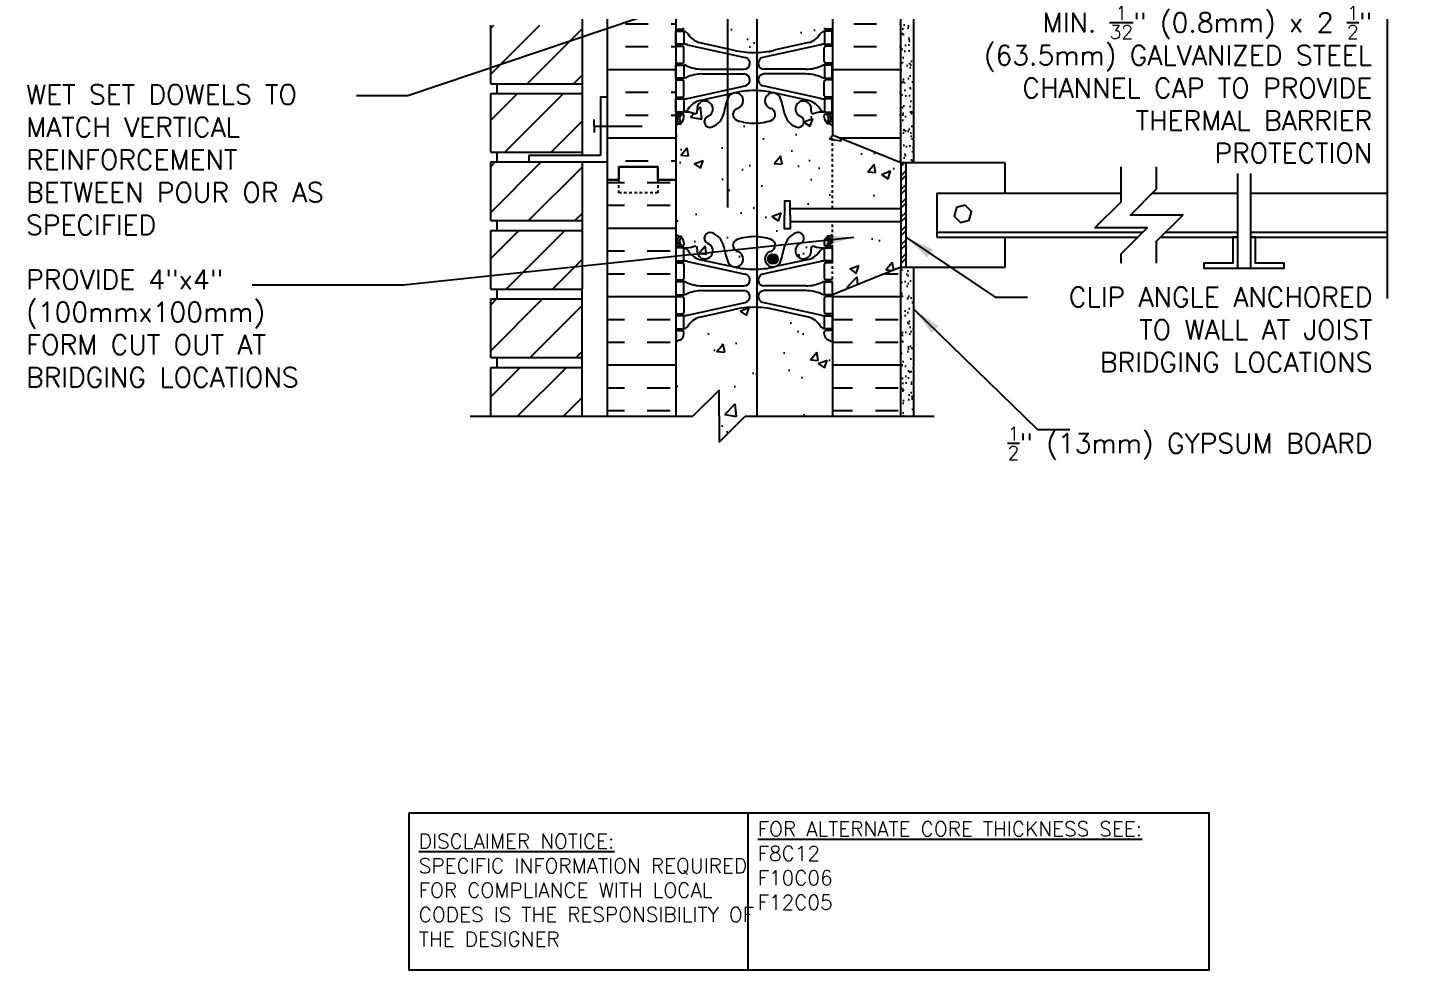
# Model space of a CAD drawing. Header units: inches. Extents: x 246.3 to 299.4, y 200.3 to 277.2.
# Drawn here: x 246.3 to 299.4, y 200.3 to 236.5 of the extents above; entities that cross this region are included whole.
import ezdxf

# ---------------------------------------------------------------- set-up
doc = ezdxf.new("R2010")
doc.units = ezdxf.units.IN
doc.header["$LTSCALE"] = 0.5
doc.header["$MEASUREMENT"] = 0
doc.linetypes.add('DASHED2', pattern=[0.375, 0.25, -0.125])
for name, color, linetype in [('HATCH', 12, 'Continuous'), ('line25', 2, 'Continuous'), ('LINE3', 3, 'Continuous'), ('LINE50', 5, 'Continuous'), ('LINE9', 9, 'Continuous'), ('TEXT', 4, 'Continuous'), ('Web_Edge', 9, 'Continuous')]:
    doc.layers.add(name, color=color, linetype=linetype)
doc.styles.add('DIM', font='romans.shx', dxfattribs={"width": 0.7})
doc.styles.add('ROMANS', font='romans.shx', dxfattribs={"height": 1.125})
doc.styles.get("Standard").update_dxf_attribs({"font": 'romans.shx', "height": 1.125})
doc.dimstyles.new('ext_12', dxfattribs={"dimscale": 12, "dimtxt": 0.09375, "dimasz": 0.09375, "dimexe": 0.09375, "dimexo": 0.0625, "dimgap": 0.0625, "dimtad": 1, "dimdec": 1, "dimzin": 3, "dimdsep": 46, "dimlunit": 4, "dimtxsty": 'DIM', "dimcen": 0.09, "dimdle": 0.09375, "dimclrt": 4, "dimadec": 0, "dimazin": 0, "dimtfac": 1, "dimtdec": 1, "dimtmove": 2, "dimatfit": 3, "dimfxl": 1, "dimfrac": 2, "dimtolj": 1, "dimtzin": 0, "dimarcsym": 0})
pattern_1 = [(50, (161.234, -8.448), (3.5863, -0.31376), [0.375, -4.125]), (355, (161.234, -8.448), (-0.693757, 3.76096), [0.3, -3.3]), (100.4514, (161.5328, -8.474), (2.892547, 3.447198), [0.3187, -3.50571]), (46.1842, (161.234, -7.448), (5.336205, -0.827595), [0.5625, -6.1875]), (96.6356, (161.6786, -7.517), (4.67331, 4.87059), [0.47805, -5.25856]), (351.1842, (161.234, -7.448), (4.67331, 4.87059), [0.45, -4.95]), (21, (161.734, -7.698), (2.984535, -2.013094), [0.375, -4.125]), (326, (161.734, -7.698), (1.216577, 3.62575), [0.3, -3.3]), (71.4514, (161.9827, -7.8657), (4.201113, 1.612652), [0.3187, -3.50571]), (37.5, (161.234, -8.448), (0.060799, 1.664469), [0, -3.26, 0, -3.35, 0, -3.3125]), (7.5, (161.234, -8.448), (1.315348, 1.972059), [0, -1.91, 0, -3.185, 0, -1.2625]), (327.5, (160.119, -8.448), (2.669112, -0.1127744), [0, -1.25, 0, -3.9, 0, -5.175]), (317.5, (159.619, -8.448), (2.91593, 0.500525), [0, -1.625, 0, -2.59, 0, -3.675])]
pattern_2 = [(37.5, (-109.1404, -1.83658), (-0.01574834, 0.48170594), [0, -0.38, 0, -0.425, 0, -0.40625]), (7.5, (-109.1404, -1.8366), (0.4424442, 0.7055365), [0, -0.205, 0, -0.3425, 0, -0.13125]), (327.5, (-109.4479, -1.8366), (0.77853547, 0.00141476), [0, -0.125, 0, -0.45, 0, -0.5875]), (317.5, (-109.4479, -1.8366), (0.75153165, 0.2194189), [0, -0.0625, 0, -0.295, 0, -0.3375])]
pattern_3 = [(310, (161.234, 469.728), (3.5863, 0.31376), [0.375, -4.125]), (5, (161.234, 469.728), (-0.693757, -3.76096), [0.3, -3.3]), (259.5486, (161.5328, 469.7543), (2.892547, -3.447198), [0.3187, -3.50571]), (313.8158, (161.234, 468.728), (5.336205, 0.827595), [0.5625, -6.1875]), (263.3644, (161.6786, 468.797), (4.67331, -4.87059), [0.47805, -5.25856]), (8.8158, (161.234, 468.728), (4.67331, -4.87059), [0.45, -4.95]), (339, (161.734, 468.978), (2.984535, 2.013094), [0.375, -4.125]), (34, (161.734, 468.978), (1.216577, -3.62575), [0.3, -3.3]), (288.5486, (161.9827, 469.146), (4.201113, -1.612652), [0.3187, -3.50571]), (322.5, (161.234, 469.7281), (0.060799, -1.664469), [0, -3.26, 0, -3.35, 0, -3.3125]), (352.5, (161.234, 469.7281), (1.315348, -1.972059), [0, -1.91, 0, -3.185, 0, -1.2625]), (32.5, (160.119, 469.7281), (2.669112, 0.1127744), [0, -1.25, 0, -3.9, 0, -5.175]), (42.5, (159.619, 469.7281), (2.91593, -0.500525), [0, -1.625, 0, -2.59, 0, -3.675])]
pattern_4 = [(50, (0, 0), (3.5863, -0.31376), [0.375, -4.125]), (355, (0, 0), (-0.693757, 3.76096), [0.3, -3.3]), (100.4514, (0.299, -0.026), (2.892544, 3.4472), [0.3187, -3.50571]), (46.1842, (0, 1), (5.336207, -0.827596), [0.5625, -6.1875]), (96.6356, (0.4447, 0.931), (4.67331, 4.87059), [0.47805, -5.25857]), (351.1842, (0, 1), (4.67331, 4.87059), [0.45, -4.95]), (21, (0.5, 0.75), (2.984535, -2.013094), [0.375, -4.125]), (326, (0.5, 0.75), (1.216577, 3.62575), [0.3, -3.3]), (71.4514, (0.7487, 0.5822), (4.201112, 1.612656), [0.3187, -3.50571]), (37.5, (0, 0), (0.0607993, 1.6644693), [0, -3.26, 0, -3.35, 0, -3.3125]), (7.5, (0, 0), (1.315348, 1.9720586), [0, -1.91, 0, -3.185, 0, -1.2625]), (327.5, (-1.115, 0), (2.669112, -0.1127744), [0, -1.25, 0, -3.9, 0, -5.175]), (317.5, (-1.615, 0), (2.915931, 0.500525), [0, -1.625, 0, -2.59, 0, -3.675])]

msp = doc.modelspace()

# ---------------------------------------------------------------- hatches: boundary and pattern name
at = {"layer": 'HATCH'}
h = msp.add_hatch(dxfattribs=at)
h.set_pattern_fill('ANSI31', color=256, scale=10, style=0)
h.set_pattern_definition([(45, (266.4654, 272.4854), (-0.883883, 0.883883), [])])
h.paths.add_polyline_path([(267.53, 273.833), (264.03, 273.833), (264.03, 271.583), (267.53, 271.583)])
h.paths.add_polyline_path([(267.53, 271.208), (264.03, 271.208), (264.03, 268.958), (267.53, 268.958)])
h.paths.add_polyline_path([(267.53, 268.583), (264.03, 268.583), (264.03, 266.333), (267.53, 266.333)])
h.paths.add_polyline_path([(267.53, 265.958), (264.03, 265.958), (264.03, 263.708), (267.53, 263.708)])
h.paths.add_polyline_path([(267.53, 263.333), (264.03, 263.333), (264.03, 262.638), (267.53, 262.638)])
h.paths.add_polyline_path([(267.535, 260.138), (264.03, 260.138), (264.03, 257.954), (267.535, 257.954)])
h.paths.add_polyline_path([(267.531, 257.579), (264.03, 257.579), (264.03, 255.329), (267.532, 255.329)])
h.paths.add_polyline_path([(267.532, 254.954), (264.03, 254.954), (264.03, 252.704), (267.533, 252.704)])
h.paths.add_polyline_path([(267.534, 241.829), (264.03, 241.829), (264.03, 239.579), (267.533, 239.579)])
h.paths.add_polyline_path([(267.534, 244.454), (264.03, 244.454), (264.03, 242.204), (267.534, 242.204)])
h.paths.add_polyline_path([(267.535, 247.079), (264.03, 247.079), (264.03, 244.829), (267.534, 244.829)])
h.paths.add_polyline_path([(267.534, 249.704), (264.03, 249.704), (264.03, 247.454), (267.534, 247.454)])
h.paths.add_polyline_path([(267.533, 252.329), (264.03, 252.329), (264.03, 250.079), (267.534, 250.079)])
h.paths.add_polyline_path([(267.53, 223.454), (264.03, 223.454), (264.03, 221.581), (267.53, 221.581)])
h.paths.add_polyline_path([(267.531, 226.079), (264.03, 226.079), (264.03, 223.829), (267.53, 223.829)])
h.paths.add_polyline_path([(267.531, 228.704), (264.03, 228.704), (264.03, 226.454), (267.531, 226.454)])
h.paths.add_polyline_path([(267.532, 231.329), (265.492, 231.329), (264.03, 231.329), (264.03, 229.079), (267.531, 229.079)])
h.paths.add_polyline_path([(267.532, 233.954), (264.03, 233.954), (264.03, 231.704), (267.532, 231.704)])
h.paths.add_polyline_path([(267.533, 236.579), (264.03, 236.579), (264.03, 234.329), (267.532, 234.329)])
h.paths.add_polyline_path([(267.533, 239.204), (264.03, 239.204), (264.03, 236.954), (267.533, 236.954)])
h = msp.add_hatch(dxfattribs=at)
h.set_pattern_fill('AR-CONC', color=256, scale=0.5)
h.set_pattern_definition(pattern_4)
h.paths.add_polyline_path([(277.128, 260.138), (273.391, 260.138), (272.391, 261.138), (272.391, 259.138), (271.391, 260.138), (271.128, 260.138), (271.128, 254.859, 0.082415), (271.271, 254.78, -0.317837), (271.438, 254.544), (271.438, 254.476, -0.414214), (271.375, 254.414), (271.328, 254.414), (271.328, 254.344), (271.433, 254.344, -0.188973), (271.588, 254.249, 0.196323), (272.038, 253.903), (273.359, 253.612, 0.057795), (274.128, 253.523, 0.057795), (274.896, 253.612), (276.218, 253.903, 0.196323), (276.667, 254.249, -0.188973), (276.823, 254.344), (276.928, 254.344), (276.928, 254.414), (276.88, 254.414, -0.414214), (276.818, 254.476), (276.818, 254.544, -0.317837), (276.984, 254.78, 0.082415), (277.128, 254.859)])
h.paths.add_polyline_path([(277.128, 265.787, 0.082415), (276.984, 265.866, -0.317837), (276.818, 266.102), (276.818, 266.169, -0.414214), (276.88, 266.232), (276.928, 266.232), (276.928, 266.302), (276.823, 266.302, -0.188973), (276.667, 266.397, 0.196323), (276.218, 266.743), (274.896, 267.033, 0.057795), (274.128, 267.122, 0.057795), (273.359, 267.033), (272.038, 266.743, 0.196323), (271.588, 266.397, -0.188973), (271.433, 266.302), (271.328, 266.302), (271.328, 266.232), (271.375, 266.232, -0.414214), (271.438, 266.169), (271.438, 266.102, -0.317837), (271.271, 265.866, 0.082415), (271.128, 265.787), (271.128, 262.638), (271.391, 262.638), (272.391, 261.638), (272.391, 263.638), (273.391, 262.638), (277.128, 262.638)])
h.paths.add_polyline_path([(277.128, 270.621, 0.336749), (276.466, 270.515, 0.520567), (276.079, 270.515, 0.520567), (275.579, 270.515, 0.520567), (274.732, 270.515, 0.520567), (274.45, 270.515, 0.520567), (273.556, 270.515, 0.520567), (272.816, 270.515, 0.520567), (272.123, 270.515, 0.520567), (271.903, 270.515, 0.321585), (271.128, 270.541), (271.128, 269.917, 0.064398), (271.238, 269.851), (271.328, 269.851), (271.328, 269.809, -0.249069), (271.438, 269.602), (271.438, 269.534, -0.414214), (271.375, 269.472), (271.328, 269.472), (271.328, 269.402), (271.433, 269.402, 0.10046), (271.826, 269.459, -0.601435), (271.946, 269.354, 2.182095), (272.356, 269.567, -1), (272.519, 269.975, -0.24438), (272.968, 269.455, 0.053157), (273.134, 268.841, 1.553132), (273.492, 269.265, -0.735593), (273.479, 269.723, -0.082755), (274.128, 269.831, -0.082755), (274.776, 269.723, -0.735593), (274.763, 269.265, 1.553132), (275.122, 268.841, 0.053157), (275.287, 269.455, -0.24438), (275.736, 269.975, -1), (275.899, 269.567, 2.182095), (276.309, 269.354, -0.601435), (276.429, 269.459, 0.10046), (276.823, 269.402), (276.928, 269.402), (276.928, 269.472), (276.88, 269.472, -0.414214), (276.818, 269.534), (276.818, 269.602, -0.249069), (276.928, 269.809), (276.928, 269.851), (277.018, 269.851, 0.064398), (277.128, 269.917)])
h.paths.add_polyline_path([(274.332, 250.638), (274.582, 250.638, -0.414214), (274.832, 250.388), (274.832, 249.388, 0.414214), (275.082, 249.138), (275.147, 249.138), (275.147, 250.638), (275.818, 250.654, -0.095423), (275.736, 250.67, -0.24438), (275.287, 251.191, 0.053157), (275.122, 251.805, 1.553132), (274.763, 251.381, -0.735593), (274.776, 250.923, -0.082755), (274.128, 250.815, -0.082755), (273.479, 250.923, -0.735593), (273.492, 251.381, 1.553132), (273.134, 251.805, 0.053157), (272.968, 251.191, -0.24438), (272.519, 250.67, -1), (272.356, 251.079, 2.182095), (271.946, 251.292, -0.601435), (271.826, 251.187, 0.10046), (271.433, 251.244), (271.328, 251.244), (271.328, 251.174), (271.375, 251.174, -0.414214), (271.438, 251.111), (271.438, 251.044, -0.249069), (271.328, 250.837), (271.328, 250.795), (271.238, 250.795, 0.064398), (271.128, 250.729), (271.128, 248.64, -0.459287), (271.327, 248.62, -0.520567), (271.781, 248.62, -0.520567), (271.941, 248.62, -0.520567), (272.177, 248.62, -0.520567), (272.642, 248.62, -0.520567), (272.933, 248.62, -0.520567), (273.165, 248.62, -0.520567), (273.483, 248.62, -0.520567), (273.767, 248.62, -0.520567), (274.081, 248.62, -0.477564), (274.332, 248.638)])
h.paths.add_polyline_path([(275.899, 251.079, -2.182095), (276.309, 251.292, 0.590137), (276.426, 251.186, -0.101219), (276.823, 251.244), (276.823, 251.744), (277.128, 251.744), (277.128, 250.638), (275.147, 250.638), (275.829, 250.655, 0.804846)])
h.paths.add_polyline_path([(276.963, 250.818, -0.498303), (276.948, 250.888, 0.373015), (276.942, 251.097, -1), (277.008, 251.158, -0.373584), (277.017, 250.83, -0.348752), (276.962, 250.817, 0.023531), (276.984, 250.808, -0.017922), (277.018, 250.795), (276.928, 250.795), (276.928, 250.837, 0.040089)], flags=16)
h.paths.add_polyline_path([(275.096, 248.638), (274.332, 248.638, 0.477564), (274.081, 248.62, 0.520567), (273.767, 248.62, 0.520567), (273.483, 248.62, 0.520567), (273.165, 248.62, 0.520567), (272.933, 248.62, 0.520567), (272.642, 248.62, 0.520567), (272.177, 248.62, 0.520567), (271.941, 248.62, 0.520567), (271.781, 248.62, 0.520567), (271.327, 248.62, 0.459287), (271.128, 248.64), (271.128, 246.551, 0.064398), (271.238, 246.485), (271.328, 246.485), (271.328, 246.443, -0.249069), (271.438, 246.236), (271.438, 246.169, -0.414214), (271.375, 246.106), (271.328, 246.106), (271.328, 246.036), (271.433, 246.036, 0.10046), (271.826, 246.093, -0.601435), (271.946, 245.989, 2.182095), (272.356, 246.201, -1), (272.519, 246.61, -0.24438), (272.968, 246.089, 0.053157), (273.134, 245.475, 1.553132), (273.492, 245.899, -0.735593), (273.479, 246.357, -0.082755), (274.128, 246.466, -0.082755), (274.776, 246.357, -0.735593), (274.763, 245.899, 1.420459), (275.096, 245.432)])
h.paths.add_polyline_path([(277.128, 247.138), (277.096, 247.138), (277.096, 248.638), (275.596, 248.638), (275.596, 246.536, -0.053125), (275.736, 246.61, -1), (275.899, 246.201, 2.182095), (276.309, 245.989, -0.601435), (276.429, 246.093, 0.10046), (276.823, 246.036), (276.928, 246.036), (276.928, 246.106), (276.88, 246.106, -0.414214), (276.818, 246.169), (276.818, 246.236, -0.249069), (276.928, 246.443), (276.928, 246.485), (277.018, 246.485, 0.064398), (277.128, 246.551)])
h.paths.add_polyline_path([(277.128, 242.421, 0.082415), (276.984, 242.501, -0.317837), (276.818, 242.736), (276.818, 242.804, -0.414214), (276.88, 242.866), (276.928, 242.866), (276.928, 242.936), (276.823, 242.936, -0.188973), (276.667, 243.031, 0.196323), (276.218, 243.377), (274.896, 243.668, 0.057795), (274.128, 243.757, 0.057795), (273.359, 243.668), (272.038, 243.377, 0.196323), (271.588, 243.031, -0.188973), (271.433, 242.936), (271.328, 242.936), (271.328, 242.866), (271.375, 242.866, -0.414214), (271.438, 242.804), (271.438, 242.736, -0.317837), (271.271, 242.501, 0.082415), (271.128, 242.421), (271.128, 236.859, 0.082415), (271.271, 236.78, -0.317837), (271.438, 236.544), (271.438, 236.476, -0.414214), (271.375, 236.414), (271.328, 236.414), (271.328, 236.344), (271.433, 236.344, -0.188973), (271.588, 236.249, 0.196323), (272.038, 235.903), (273.359, 235.612, 0.057795), (274.128, 235.523, 0.057795), (274.896, 235.612), (276.218, 235.903, 0.196323), (276.667, 236.249, -0.188973), (276.823, 236.344), (276.928, 236.344), (276.928, 236.414), (276.88, 236.414, -0.414214), (276.818, 236.476), (276.818, 236.544, -0.317837), (276.984, 236.78, 0.082415), (277.128, 236.859)])
h.paths.add_polyline_path([(277.128, 232.352), (277.128, 232.729, 0.064398), (277.018, 232.795), (276.928, 232.795), (276.928, 232.837, -0.249069), (276.818, 233.044), (276.818, 233.111, -0.414214), (276.88, 233.174), (276.928, 233.174), (276.928, 233.244), (276.823, 233.244, 0.10046), (276.429, 233.187, -0.601435), (276.309, 233.292, 2.182095), (275.899, 233.079, -1), (275.736, 232.67, -0.24438), (275.287, 233.191, 0.053157), (275.122, 233.805, 1.553132), (274.763, 233.381, -0.735593), (274.776, 232.923, -0.082755), (274.128, 232.815, -0.082755), (273.479, 232.923, -0.735593), (273.492, 233.381, 1.553132), (273.134, 233.805, 0.053157), (272.968, 233.191, -0.24438), (272.519, 232.67, -1), (272.356, 233.079, 2.182095), (271.946, 233.292, -0.601435), (271.826, 233.187, 0.10046), (271.433, 233.244), (271.328, 233.244), (271.328, 233.174), (271.375, 233.174, -0.414214), (271.438, 233.111), (271.438, 233.044, -0.249069), (271.328, 232.837), (271.328, 232.795), (271.238, 232.795, 0.064398), (271.128, 232.729), (271.128, 230.64), (271.128, 228.551, 0.064398), (271.238, 228.485), (271.328, 228.485), (271.328, 228.443, -0.249069), (271.438, 228.236), (271.438, 228.169, -0.414214), (271.375, 228.106), (271.328, 228.106), (271.328, 228.036), (271.433, 228.036, 0.10046), (271.826, 228.093, -0.601435), (271.946, 227.989, 2.182095), (272.356, 228.201, -1), (272.519, 228.61, -0.24438), (272.968, 228.089, 0.053157), (273.134, 227.475, 1.553132), (273.492, 227.899, -0.735593), (273.479, 228.357, -0.082755), (274.128, 228.466, -0.082755), (274.776, 228.357, -0.735593), (274.763, 227.899, 1.553132), (275.122, 227.475, 0.053157), (275.287, 228.089, -0.24438), (275.736, 228.61, -1), (275.899, 228.201, 2.182095), (276.309, 227.989, -0.601435), (276.429, 228.093, 0.10046), (276.823, 228.036), (276.928, 228.036), (276.928, 228.106), (276.88, 228.106, -0.414214), (276.818, 228.169), (276.818, 228.236, -0.249069), (276.928, 228.443), (276.928, 228.485), (277.018, 228.485, 0.064398), (277.128, 228.551), (277.128, 229.044), (275.513, 229.044), (275.513, 228.765), (275.286, 228.765), (275.286, 229.294), (275.286, 229.822), (275.513, 229.822), (275.513, 229.544), (277.128, 229.544)])
h.paths.add_polyline_path([(277.128, 224.421, 0.082415), (276.984, 224.501, -0.317837), (276.818, 224.736), (276.818, 224.804, -0.414214), (276.88, 224.866), (276.928, 224.866), (276.928, 224.936), (276.823, 224.936, -0.188973), (276.667, 225.031, 0.196323), (276.218, 225.377), (274.896, 225.668, 0.057795), (274.128, 225.757, 0.057795), (273.359, 225.668), (272.038, 225.377, 0.196323), (271.588, 225.031, -0.188973), (271.433, 224.936), (271.328, 224.936), (271.328, 224.866), (271.375, 224.866, -0.414214), (271.438, 224.804), (271.438, 224.736, -0.317837), (271.271, 224.501, 0.082415), (271.128, 224.421), (271.128, 221.581), (271.784, 221.581), (272.784, 222.581), (272.784, 221.581), (272.784, 220.581), (273.784, 221.581), (277.128, 221.581)])
h = msp.add_hatch(dxfattribs=at)
h.set_pattern_fill('AR-SAND', color=256, scale=0.25, style=0)
h.set_pattern_definition(pattern_2)
h.paths.add_polyline_path([(279.753, 249.138), (279.784, 244.64), (279.753, 244.64), (279.753, 231.294), (280.253, 231.294), (280.253, 249.138)])
h = msp.add_hatch(dxfattribs=at)
h.set_pattern_fill('INSUL', color=256, scale=7, style=0)
h.set_pattern_definition([(0, (277.943, 240.1237), (0, 2.625), []), (0, (277.943, 240.9987), (0, 2.625), [0.875, -0.875]), (0, (277.943, 241.8737), (0, 2.625), [0.875, -0.875])])
h.paths.add_polyline_path([(279.753, 248.64), (277.128, 248.64), (277.128, 247.138), (277.128, 232.352), (279.753, 231.294)])
h.paths.add_polyline_path([(268.503, 230.64), (268.94, 230.64), (268.94, 231.14), (270.44, 231.14), (270.44, 230.64), (271.128, 230.64), (271.128, 248.64), (270.44, 248.64), (270.44, 248.89), (269.69, 248.585), (268.94, 248.89), (268.94, 248.64), (268.503, 248.64)])
h = msp.add_hatch(dxfattribs=at)
h.set_pattern_fill('AR-CONC', color=256, scale=0.5, style=0)
h.set_pattern_definition(pattern_1)
h.paths.add_polyline_path([(275.12, 235.758), (275.081, 235.74, -0.051645), (274.643, 235.588, -0.001445), (274.631, 235.585, 0.350119), (274.243, 235.096, 0.413582), (274.618, 234.722), (275.12, 234.722)])
h = msp.add_hatch(dxfattribs=at)
h.set_pattern_fill('AR-CONC', color=256, scale=0.5, style=0)
h.set_pattern_definition(pattern_1)
h.paths.add_polyline_path([(274.243, 234.168, 0.350119), (274.631, 233.68, -0.053094), (275.081, 233.525), (275.12, 233.506), (275.12, 234.542), (274.618, 234.542, 0.413582)])
h = msp.add_hatch(dxfattribs=at)
h.set_pattern_fill('AR-CONC', color=256, scale=0.5)
h.set_pattern_definition(pattern_4)
h.paths.add_polyline_path([(279.753, 229.044), (277.128, 229.044), (277.128, 226.235), (279.753, 227.294)])
h.paths.add_polyline_path([(279.753, 231.294), (277.128, 232.352), (277.128, 229.544), (279.753, 229.544)])
h = msp.add_hatch(dxfattribs=at)
h.set_pattern_fill('ANSI32', color=256, style=0)
h.set_pattern_definition([(45, (-108.9529, 0.66092), (-0.26516504, 0.26516504), []), (45, (-108.77613, 0.66092), (-0.26516504, 0.26516504), [])])
h.paths.add_polyline_path([(279.94, 231.294), (279.753, 231.294), (279.753, 227.294), (279.94, 227.294)])
h = msp.add_hatch(dxfattribs=at)
h.set_pattern_fill('INSUL', color=256, scale=7, style=0)
h.set_pattern_definition([(0, (278.7775, 223.5435), (0, 2.625), []), (0, (278.7775, 224.4185), (0, 2.625), [0.875, -0.875]), (0, (278.7775, 225.2935), (0, 2.625), [0.875, -0.875])])
h.paths.add_polyline_path([(279.753, 227.294), (277.128, 226.235), (277.128, 221.581), (279.753, 221.581)])
h.paths.add_polyline_path([(268.503, 221.581), (271.128, 221.581), (271.128, 230.64), (270.44, 230.64), (270.44, 230.89), (269.69, 230.582), (268.94, 230.89), (268.94, 230.64), (268.503, 230.64)])
h = msp.add_hatch(dxfattribs=at)
h.set_pattern_fill('AR-CONC', color=256, scale=0.5, style=0)
h.set_pattern_definition(pattern_3)
h.paths.add_polyline_path([(274.243, 227.112, -0.350119), (274.631, 227.6, 0.053094), (275.081, 227.756), (275.12, 227.774), (275.12, 226.738), (274.618, 226.738, -0.413582)])
h = msp.add_hatch(dxfattribs=at)
h.set_pattern_fill('AR-SAND', color=256, scale=0.25, style=0)
h.set_pattern_definition(pattern_2)
h.paths.add_polyline_path([(280.253, 227.294), (279.753, 227.294), (279.753, 221.581), (280.253, 221.581)])
h = msp.add_hatch(dxfattribs=at)
h.set_pattern_fill('AR-CONC', color=256, scale=0.5, style=0)
h.set_pattern_definition(pattern_3)
h.paths.add_polyline_path([(275.12, 225.522), (275.081, 225.54, 0.051645), (274.643, 225.693, 0.001445), (274.631, 225.695, -0.350119), (274.243, 226.184, -0.413582), (274.618, 226.558), (275.12, 226.558)])
at = {"layer": 'LINE3'}
h = msp.add_hatch(color=256, dxfattribs=at)
h.paths.add_polyline_path([(275.03, 227.64, 0.831395), (274.662, 227.64)])
h.paths.add_polyline_path([(275.034, 227.606, 0.045935), (275.03, 227.64), (274.662, 227.64, 0.045935), (274.659, 227.606, 1)])

# ---------------------------------------------------------------- linework, layer by layer
at = {"layer": 'line25'}
for p, q in [((277.128, 249.138), (277.128, 232.352)), ((271.128, 248.64), (271.128, 230.64)), ((267.535, 247.084), (267.532, 231.579)), ((264.03, 234.329), (264.03, 236.579)), ((264.03, 234.329), (267.532, 234.329)), ((264.28, 233.954), (264.28, 234.329)), ((264.28, 233.954), (264.28, 234.329)), ((264.03, 231.704), (264.03, 233.954)), ((264.03, 233.954), (267.532, 233.954)), ((279.753, 231.294), (277.128, 232.352)), ((264.03, 231.704), (267.532, 231.704)), ((264.28, 231.329), (264.28, 231.704)), ((264.28, 231.329), (264.28, 231.704)), ((264.03, 229.079), (264.03, 231.329)), ((264.03, 231.329), (267.53, 231.329)), ((267.532, 231.329), (267.53, 221.581)), ((279.94, 231.294), (279.94, 227.294)), ((271.128, 230.64), (271.128, 221.581)), ((281.128, 230.138), (288.19, 230.138)), ((281.128, 230.138), (281.128, 228.45)), ((289.399, 230.138), (292.659, 230.138)), ((293.159, 230.138), (298.393, 230.138)), ((275.513, 229.544), (279.753, 229.544)), ((264.03, 229.079), (267.531, 229.079)), ((264.28, 228.704), (264.28, 229.079)), ((264.28, 228.704), (264.28, 229.079)), ((275.513, 229.044), (279.753, 229.044)), ((264.03, 226.454), (264.03, 228.704)), ((264.03, 228.704), (267.531, 228.704)), ((281.128, 228.638), (289.025, 228.638)), ((281.128, 228.45), (288.837, 228.45)), ((289.712, 228.45), (292.659, 228.45)), ((289.899, 228.638), (292.659, 228.638)), ((293.159, 228.638), (298.393, 228.638)), ((293.159, 228.45), (298.393, 228.45)), ((279.753, 227.294), (277.128, 226.235)), ((264.03, 226.454), (267.531, 226.454)), ((264.28, 226.079), (264.28, 226.454)), ((264.28, 226.079), (264.28, 226.454)), ((264.03, 223.829), (264.03, 226.079)), ((264.03, 226.079), (267.531, 226.079)), ((277.128, 226.235), (277.128, 221.581)), ((264.03, 223.829), (267.53, 223.829)), ((264.28, 223.454), (264.28, 223.829)), ((264.28, 223.454), (264.28, 223.829)), ((264.03, 221.581), (264.03, 223.454)), ((264.03, 223.454), (267.53, 223.454))]:
    msp.add_line(p, q, dxfattribs=at)
at = {"layer": 'line25', "color": 12}
for p, q in [((283.753, 231.294), (279.753, 231.294)), ((283.753, 230.138), (283.753, 231.294)), ((283.753, 227.294), (283.753, 228.45)), ((279.753, 227.294), (283.753, 227.294))]:
    msp.add_line(p, q, dxfattribs=at)
at = {"layer": 'line25'}
for points in [[(279.94, 231.294), (279.753, 231.294), (279.753, 227.294), (279.94, 227.294)], [(275.513, 229.294), (275.513, 229.822), (275.286, 229.822), (275.286, 229.294)], [(275.513, 229.294), (275.513, 228.765), (275.286, 228.765), (275.286, 229.294)]]:
    msp.add_lwpolyline(points, dxfattribs=at)
at = {"layer": 'line25', "color": 12}
msp.add_lwpolyline([(282.216, 229.67), (281.884, 229.581), (281.795, 229.249), (282.038, 229.006), (282.37, 229.095), (282.459, 229.427)], close=True, dxfattribs=at)
at = {"layer": 'LINE3'}
for p, q in [((273.104, 260.424), (273.104, 229.585)), ((274.227, 247.189), (274.227, 221.581))]:
    msp.add_line(p, q, dxfattribs=at)
msp.add_circle((274.846, 227.606), 0.188, dxfattribs=at)
at = {"layer": 'LINE50'}
for p, q in [((279.753, 231.294), (279.753, 249.138)), ((268.503, 230.64), (268.503, 248.64)), ((268.503, 221.581), (268.503, 230.64)), ((279.753, 221.581), (279.753, 227.294))]:
    msp.add_line(p, q, dxfattribs=at)
at = {"layer": 'LINE50', "color": 9}
for p, q in [((280.253, 231.294), (280.253, 249.138)), ((280.253, 221.581), (280.253, 227.294))]:
    msp.add_line(p, q, dxfattribs=at)
at = {"layer": 'LINE50'}
for points in [[(271.128, 230.64), (270.44, 230.64), (270.44, 231.14), (268.94, 231.14), (268.94, 230.64), (268.503, 230.64)], [(268.503, 230.64), (268.94, 230.64), (268.94, 231.14), (270.44, 231.14), (270.44, 230.64), (271.128, 230.64)]]:
    msp.add_lwpolyline(points, dxfattribs=at)
at = {"layer": 'LINE9'}
for p, q in [((268.242, 233.829), (268.242, 231.579)), ((268.242, 233.829), (268.492, 233.829)), ((267.992, 232.704), (267.992, 232.954)), ((267.992, 232.704), (269.838, 232.704)), ((267.992, 232.704), (267.992, 232.454)), ((268.242, 231.579), (265.492, 231.579)), ((265.492, 231.579), (265.492, 231.329)), ((265.492, 231.329), (268.492, 231.329)), ((292.659, 230.887), (292.659, 227.263)), ((293.159, 230.887), (293.159, 227.263)), ((272.784, 222.581), (271.784, 221.581)), ((272.784, 221.581), (272.784, 222.581)), ((263.245, 221.581), (271.784, 221.581)), ((272.784, 221.581), (272.784, 220.581)), ((272.784, 220.581), (273.784, 221.581)), ((273.784, 221.581), (281.03, 221.581))]:
    msp.add_line(p, q, dxfattribs=at)
at = {"layer": 'LINE9', "linetype": 'DASHED2', "ltscale": 0.5}
for p, q in [((277.128, 229.544), (277.128, 232.352)), ((277.128, 226.235), (277.128, 229.044))]:
    msp.add_line(p, q, dxfattribs=at)
at = {"layer": 'LINE9'}
for points in [[(298.393, 256.432), (298.393, 241.542), (297.393, 240.542), (298.393, 240.542), (299.393, 240.542), (298.393, 239.542), (298.393, 226.097)], [(288.19, 227.45), (288.19, 227.803), (289.19, 228.803), (287.19, 228.803), (288.19, 229.803), (288.19, 231.138)], [(289.555, 227.45), (289.555, 228.294), (290.555, 229.294), (288.555, 229.294), (289.555, 230.294), (289.555, 231.138)], [(292.659, 228.45), (292.472, 228.45), (292.472, 227.45), (291.37, 227.45), (291.37, 227.263), (294.449, 227.263), (294.449, 227.45), (293.347, 227.45), (293.347, 228.45), (293.159, 228.45)]]:
    msp.add_lwpolyline(points, dxfattribs=at)
at = {"layer": 'LINE9', "linetype": 'DASHED2', "ltscale": 0.15}
msp.add_lwpolyline([(270.44, 230.64), (270.44, 230.64), (270.44, 230.14), (268.94, 230.14), (268.94, 230.64), (268.94, 230.64)], dxfattribs=at)
msp.add_lwpolyline([(270.44, 230.64), (270.44, 230.64), (270.44, 230.14), (268.94, 230.14), (268.94, 230.64), (268.94, 230.64)], dxfattribs=at)
at = {"layer": 'TEXT'}
msp.add_lwpolyline([(260.907, 206.377), (273.89, 206.377), (273.89, 200.339), (260.907, 200.339)], close=True, dxfattribs=at)
msp.add_lwpolyline([(273.89, 206.377), (291.551, 206.377), (291.551, 200.339), (273.89, 200.339)], dxfattribs=at)
at = {"layer": 'Web_Edge'}
for p, q in [((271.128, 236.414), (271.375, 236.414)), ((271.238, 236.344), (271.238, 236.414)), ((271.328, 236.344), (271.328, 236.414)), ((277.128, 236.414), (276.88, 236.414)), ((276.928, 236.344), (276.928, 236.414)), ((277.018, 236.344), (277.018, 236.414)), ((271.238, 235.774), (271.238, 235.844)), ((271.328, 235.774), (271.328, 235.844)), ((271.577, 235.82), (273.788, 235.339)), ((272.038, 235.903), (273.359, 235.612)), ((276.679, 235.82), (274.467, 235.339)), ((276.218, 235.903), (274.896, 235.612)), ((276.928, 235.774), (276.928, 235.844)), ((277.018, 235.774), (277.018, 235.844)), ((271.128, 235.774), (271.375, 235.774)), ((271.438, 235.176), (271.438, 235.711)), ((276.818, 235.176), (276.818, 235.711)), ((277.128, 235.774), (276.88, 235.774)), ((271.128, 235.114), (271.375, 235.114)), ((271.238, 235.044), (271.238, 235.114)), ((271.328, 235.044), (271.328, 235.114)), ((272.142, 234.884), (273.738, 234.884)), ((276.113, 234.884), (274.517, 234.884)), ((277.128, 235.114), (276.88, 235.114)), ((276.928, 235.044), (276.928, 235.114)), ((277.018, 235.044), (277.018, 235.114)), ((271.128, 234.474), (271.375, 234.474)), ((271.238, 234.474), (271.238, 234.544)), ((271.328, 234.474), (271.328, 234.544)), ((271.438, 233.876), (271.438, 234.411)), ((271.577, 233.768), (273.788, 234.249)), ((272.142, 234.704), (273.738, 234.704)), ((276.679, 233.768), (274.467, 234.249)), ((276.113, 234.704), (274.517, 234.704)), ((276.818, 233.876), (276.818, 234.411)), ((277.128, 234.474), (276.88, 234.474)), ((276.928, 234.474), (276.928, 234.544)), ((277.018, 234.474), (277.018, 234.544)), ((271.128, 233.814), (271.375, 233.814)), ((271.238, 233.744), (271.238, 233.814)), ((271.328, 233.744), (271.328, 233.814)), ((272.038, 233.685), (273.359, 233.976)), ((276.218, 233.685), (274.896, 233.976)), ((277.128, 233.814), (276.88, 233.814)), ((276.928, 233.744), (276.928, 233.814)), ((277.018, 233.744), (277.018, 233.814)), ((271.128, 233.174), (271.375, 233.174)), ((271.238, 233.174), (271.238, 233.244)), ((271.328, 233.174), (271.328, 233.244)), ((277.128, 233.174), (276.88, 233.174)), ((276.928, 233.174), (276.928, 233.244)), ((277.018, 233.174), (277.018, 233.244)), ((271.128, 233.074), (271.169, 233.074)), ((271.238, 232.795), (271.328, 232.795)), ((271.328, 232.795), (271.328, 232.837)), ((271.438, 233.044), (271.438, 233.111)), ((276.818, 233.044), (276.818, 233.111)), ((276.928, 232.795), (276.928, 232.837)), ((277.018, 232.795), (276.928, 232.795)), ((277.128, 233.074), (277.086, 233.074)), ((271.238, 228.485), (271.328, 228.485)), ((271.328, 228.485), (271.328, 228.443)), ((277.018, 228.485), (276.928, 228.485)), ((276.928, 228.485), (276.928, 228.443)), ((271.128, 228.206), (271.169, 228.206)), ((271.128, 228.106), (271.375, 228.106)), ((271.238, 228.106), (271.238, 228.036)), ((271.328, 228.106), (271.328, 228.036)), ((271.438, 228.236), (271.438, 228.169)), ((276.818, 228.236), (276.818, 228.169)), ((277.128, 228.106), (276.88, 228.106)), ((276.928, 228.106), (276.928, 228.036)), ((277.018, 228.106), (277.018, 228.036)), ((277.128, 228.206), (277.086, 228.206)), ((271.128, 227.466), (271.375, 227.466)), ((271.238, 227.536), (271.238, 227.466)), ((271.328, 227.536), (271.328, 227.466)), ((271.438, 227.404), (271.438, 226.869)), ((271.577, 227.512), (273.788, 227.031)), ((272.038, 227.595), (273.359, 227.305)), ((276.679, 227.512), (274.467, 227.031)), ((276.218, 227.595), (274.896, 227.305)), ((276.818, 227.404), (276.818, 226.869)), ((277.128, 227.466), (276.88, 227.466)), ((276.928, 227.536), (276.928, 227.466)), ((277.018, 227.536), (277.018, 227.466)), ((271.128, 226.806), (271.375, 226.806)), ((271.238, 226.806), (271.238, 226.736)), ((271.328, 226.806), (271.328, 226.736)), ((277.128, 226.806), (276.88, 226.806)), ((276.928, 226.806), (276.928, 226.736)), ((277.018, 226.806), (277.018, 226.736)), ((272.142, 226.576), (273.738, 226.576)), ((272.142, 226.396), (273.738, 226.396)), ((276.113, 226.576), (274.517, 226.576)), ((276.113, 226.396), (274.517, 226.396)), ((271.128, 226.166), (271.375, 226.166)), ((271.238, 226.236), (271.238, 226.166)), ((271.328, 226.236), (271.328, 226.166)), ((271.438, 226.104), (271.438, 225.569)), ((271.577, 225.46), (273.788, 225.942)), ((276.679, 225.46), (274.467, 225.942)), ((276.818, 226.104), (276.818, 225.569)), ((277.128, 226.166), (276.88, 226.166)), ((276.928, 226.236), (276.928, 226.166)), ((277.018, 226.236), (277.018, 226.166)), ((271.128, 225.506), (271.375, 225.506)), ((271.238, 225.506), (271.238, 225.436)), ((271.328, 225.506), (271.328, 225.436)), ((272.038, 225.377), (273.359, 225.668)), ((276.218, 225.377), (274.896, 225.668)), ((277.128, 225.506), (276.88, 225.506)), ((276.928, 225.506), (276.928, 225.436)), ((277.018, 225.506), (277.018, 225.436)), ((271.128, 224.866), (271.375, 224.866)), ((271.138, 224.746), (271.138, 224.56)), ((271.238, 224.936), (271.238, 224.866)), ((271.328, 224.936), (271.328, 224.866)), ((271.438, 224.736), (271.438, 224.804)), ((276.818, 224.736), (276.818, 224.804)), ((277.128, 224.866), (276.88, 224.866)), ((276.928, 224.936), (276.928, 224.866)), ((277.018, 224.936), (277.018, 224.866)), ((277.118, 224.746), (277.118, 224.56))]:
    msp.add_line(p, q, dxfattribs=at)
for points in [[(271.133, 236.344), (271.433, 236.344), (271.433, 235.844), (271.133, 235.844)], [(277.123, 236.344), (276.823, 236.344), (276.823, 235.844), (277.123, 235.844)], [(271.133, 235.044), (271.433, 235.044), (271.433, 234.544), (271.133, 234.544)], [(277.123, 235.044), (276.823, 235.044), (276.823, 234.544), (277.123, 234.544)], [(271.133, 233.744), (271.433, 233.744), (271.433, 233.244), (271.133, 233.244)], [(277.123, 233.744), (276.823, 233.744), (276.823, 233.244), (277.123, 233.244)], [(271.133, 227.536), (271.433, 227.536), (271.433, 228.036), (271.133, 228.036)], [(277.123, 227.536), (276.823, 227.536), (276.823, 228.036), (277.123, 228.036)], [(271.133, 226.236), (271.433, 226.236), (271.433, 226.736), (271.133, 226.736)], [(277.123, 226.236), (276.823, 226.236), (276.823, 226.736), (277.123, 226.736)], [(271.133, 224.936), (271.433, 224.936), (271.433, 225.436), (271.133, 225.436)], [(277.123, 224.936), (276.823, 224.936), (276.823, 225.436), (277.123, 225.436)]]:
    msp.add_lwpolyline(points, close=True, dxfattribs=at)
for centre, radius, start, end in [((271.375, 236.476), 0.0625, 270, 0), ((271.39, 236.098), 0.25, 37.2777, 80.0823), ((276.866, 236.098), 0.25, 99.9177, 142.7223), ((276.88, 236.476), 0.0625, 180, 270), ((271.342, 234.848), 1, 76.4291, 84.7991), ((272.237, 236.626), 0.75, 210.155, 254.5838), ((276.018, 236.626), 0.75, 285.4162, 329.845), ((276.913, 234.848), 1, 95.2009, 103.5709), ((271.375, 235.711), 0.0625, 0, 90), ((274.128, 238.879), 3.356, 256.7692, 270), ((273.738, 235.114), 0.23, 270, 77.6055), ((274.128, 238.879), 3.356, 270, 283.2308), ((274.517, 235.114), 0.23, 102.3945, 270), ((276.88, 235.711), 0.0625, 90, 180), ((271.375, 235.176), 0.0625, 270, 0), ((271.428, 234.825), 0.219, 60.4937, 88.92), ((271.428, 234.825), 0.219, 60.4937, 88.92), ((272.172, 236.484), 1.6, 246.5673, 268.9203), ((272.172, 236.484), 1.6, 246.5673, 268.9203), ((276.083, 236.484), 1.6, 271.0797, 293.4327), ((276.083, 236.484), 1.6, 271.0797, 293.4327), ((276.827, 234.825), 0.219, 91.08, 119.5063), ((276.827, 234.825), 0.219, 91.08, 119.5063), ((276.88, 235.176), 0.0625, 180, 270), ((271.375, 234.411), 0.0625, 0, 90), ((271.428, 234.763), 0.219, 271.08, 299.5063), ((272.172, 233.104), 1.6, 91.0797, 113.4327), ((273.738, 234.474), 0.23, 282.3945, 90), ((274.517, 234.474), 0.23, 90, 257.6055), ((276.083, 233.104), 1.6, 66.5673, 88.9203), ((276.827, 234.763), 0.219, 240.4937, 268.92), ((276.88, 234.411), 0.0625, 90, 180), ((271.375, 233.876), 0.0625, 270, 0), ((271.342, 234.74), 1, 275.2009, 283.5709), ((272.237, 232.962), 0.75, 105.4162, 149.845), ((275.931, 232.72), 3, 158.8016, 170.9727), ((273.409, 233.674), 0.305, 285.7253, 154.6218), ((274.128, 230.708), 3.356, 90, 103.2308), ((274.128, 230.708), 3.356, 76.7692, 90), ((274.846, 233.674), 0.305, 25.3782, 254.2747), ((272.325, 232.72), 3, 9.0273, 21.1984), ((276.018, 232.962), 0.75, 30.155, 74.5838), ((276.913, 234.74), 1, 256.4291, 264.7991), ((276.88, 233.876), 0.0625, 180, 270), ((271.431, 232.989), 0.25, 137.5391, 219.8855), ((271.28, 233.128), 0.045, 317.5391, 137.5391), ((271.375, 233.111), 0.0625, 360, 90), ((271.39, 233.49), 0.25, 279.9177, 322.7223), ((271.489, 232.245), 1, 70.0933, 93.2121), ((271.858, 233.271), 0.09, 251.1349, 13.3205), ((272.243, 233.362), 0.305, 291.8037, 193.3205), ((272.243, 233.362), 0.745, 291.8037, 346.7348), ((273.557, 233.15), 0.24, 105.7253, 251.077), ((274.698, 233.15), 0.24, 288.923, 74.2747), ((276.013, 233.362), 0.745, 193.2652, 248.1963), ((276.013, 233.362), 0.305, 346.6795, 248.1963), ((276.397, 233.271), 0.09, 166.6795, 288.8651), ((276.767, 232.245), 1, 86.7879, 109.9067), ((276.866, 233.49), 0.25, 217.2777, 260.0823), ((276.88, 233.111), 0.0625, 90, 180), ((276.975, 233.128), 0.045, 42.4609, 222.4609), ((276.824, 232.989), 0.25, 320.1145, 42.4609), ((271.438, 232.337), 0.6, 114.9252, 121.1093), ((271.438, 232.337), 0.5, 109.4712, 128.3167), ((271.169, 233.054), 0.02, 345.8459, 90), ((271.176, 232.899), 0.02, 294.9252, 19.2084), ((271.274, 232.858), 0.045, 218.552, 40.8121), ((271.431, 232.989), 0.16, 137.5391, 219.9999), ((271.188, 233.044), 0.25, 289.4712, 360), ((272.438, 232.874), 0.22, 111.8037, 291.8037), ((274.128, 234.815), 2, 251.077, 270), ((274.128, 234.815), 2, 270, 288.923), ((275.818, 232.874), 0.22, 248.1963, 68.1963), ((277.068, 233.044), 0.25, 180, 250.5288), ((276.982, 232.858), 0.045, 139.1879, 321.448), ((276.824, 232.989), 0.16, 320.0001, 42.4609), ((276.818, 232.337), 0.5, 51.6833, 70.5288), ((277.079, 232.899), 0.02, 160.7916, 245.0748), ((277.086, 233.054), 0.02, 90, 194.1541), ((276.818, 232.337), 0.6, 58.8907, 65.0748), ((271.438, 228.943), 0.5, 231.6833, 250.5288), ((271.438, 228.943), 0.6, 238.8907, 245.0748), ((271.431, 228.291), 0.25, 140.1145, 222.4609), ((271.176, 228.381), 0.02, 340.7916, 65.0748), ((271.274, 228.422), 0.045, 319.1879, 141.448), ((271.188, 228.236), 0.25, 0, 70.5288), ((271.431, 228.291), 0.16, 140.0001, 222.4609), ((272.438, 228.406), 0.22, 68.1963, 248.1963), ((272.243, 227.918), 0.745, 13.2652, 68.1963), ((274.128, 226.466), 2, 90, 108.923), ((274.128, 226.466), 2, 71.077, 90), ((276.013, 227.918), 0.745, 111.8037, 166.7348), ((275.818, 228.406), 0.22, 291.8037, 111.8037), ((277.068, 228.236), 0.25, 109.4712, 180), ((276.982, 228.422), 0.045, 38.552, 220.8121), ((276.824, 228.291), 0.16, 317.5391, 39.9999), ((276.818, 228.943), 0.5, 289.4712, 308.3167), ((276.824, 228.291), 0.25, 317.5391, 39.8855), ((277.079, 228.381), 0.02, 114.9252, 199.2084), ((276.818, 228.943), 0.6, 294.9252, 301.1093), ((271.169, 228.226), 0.02, 270, 14.1541), ((271.28, 228.152), 0.045, 222.4609, 42.4609), ((271.375, 228.169), 0.0625, 270, 0), ((271.489, 229.035), 1, 266.7879, 289.9067), ((271.39, 227.79), 0.25, 37.2777, 80.0823), ((272.237, 228.318), 0.75, 210.155, 254.5838), ((271.858, 228.009), 0.09, 346.6795, 108.8651), ((272.243, 227.918), 0.305, 166.6795, 68.1963), ((275.931, 228.56), 3, 189.0273, 201.1984), ((273.409, 227.606), 0.305, 205.3782, 74.2747), ((273.557, 228.13), 0.24, 108.923, 254.2747), ((274.846, 227.606), 0.305, 105.7253, 334.6218), ((274.698, 228.13), 0.24, 285.7253, 71.077), ((272.325, 228.56), 3, 338.8016, 350.9727), ((276.013, 227.918), 0.305, 111.8037, 13.3205), ((276.018, 228.318), 0.75, 285.4162, 329.845), ((276.397, 228.009), 0.09, 71.1349, 193.3205), ((276.767, 229.035), 1, 250.0933, 273.2121), ((276.866, 227.79), 0.25, 99.9177, 142.7223), ((276.88, 228.169), 0.0625, 180, 270), ((276.975, 228.152), 0.045, 137.5391, 317.5391), ((277.086, 228.226), 0.02, 165.8459, 270), ((271.375, 227.404), 0.0625, 0, 90), ((271.342, 226.54), 1, 76.4291, 84.7991), ((274.128, 230.572), 3.356, 256.7692, 270), ((274.128, 230.572), 3.356, 270, 283.2308), ((276.913, 226.54), 1, 95.2009, 103.5709), ((276.88, 227.404), 0.0625, 90, 180), ((271.375, 226.869), 0.0625, 270, 0), ((273.738, 226.806), 0.23, 270, 77.6055), ((274.517, 226.806), 0.23, 102.3945, 270), ((276.88, 226.869), 0.0625, 180, 270), ((271.428, 226.518), 0.219, 60.4937, 88.92), ((271.428, 226.455), 0.219, 271.08, 299.5063), ((271.428, 226.455), 0.219, 271.08, 299.5063), ((272.172, 228.176), 1.6, 246.5673, 268.9203), ((272.172, 224.797), 1.6, 91.0797, 113.4327), ((272.172, 224.797), 1.6, 91.0797, 113.4327), ((273.738, 226.166), 0.23, 282.3945, 90), ((274.517, 226.166), 0.23, 90, 257.6055), ((276.083, 228.176), 1.6, 271.0797, 293.4327), ((276.083, 224.797), 1.6, 66.5673, 88.9203), ((276.083, 224.797), 1.6, 66.5673, 88.9203), ((276.827, 226.518), 0.219, 91.08, 119.5063), ((276.827, 226.455), 0.219, 240.4937, 268.92), ((276.827, 226.455), 0.219, 240.4937, 268.92), ((271.375, 226.104), 0.0625, 0, 90), ((274.128, 222.401), 3.356, 90, 103.2308), ((274.128, 222.401), 3.356, 76.7692, 90), ((276.88, 226.104), 0.0625, 90, 180), ((271.375, 225.569), 0.0625, 270, 0), ((271.342, 226.432), 1, 275.2009, 283.5709), ((272.237, 224.654), 0.75, 105.4162, 149.845), ((276.018, 224.654), 0.75, 30.155, 74.5838), ((276.913, 226.432), 1, 256.4291, 264.7991), ((276.88, 225.569), 0.0625, 180, 270), ((271.118, 224.746), 0.02, 0, 60.012), ((271.188, 224.736), 0.25, 289.4712, 360), ((271.375, 224.804), 0.0625, 360, 90), ((271.39, 225.183), 0.25, 279.9177, 322.7223), ((276.866, 225.183), 0.25, 217.2777, 260.0823), ((276.88, 224.804), 0.0625, 90, 180), ((277.068, 224.736), 0.25, 180, 250.5288), ((277.138, 224.746), 0.02, 119.988, 180), ((271.118, 224.56), 0.02, 301.073, 0), ((271.438, 224.029), 0.6, 121.073, 121.1093), ((271.438, 224.029), 0.5, 109.4712, 128.3167), ((276.818, 224.029), 0.5, 51.6833, 70.5288), ((277.138, 224.56), 0.02, 180, 238.927), ((276.818, 224.029), 0.6, 58.8907, 58.927)]:
    msp.add_arc(centre, radius, start, end, dxfattribs=at)

# ---------------------------------------------------------------- texts
at = {"layer": 'TEXT', "char_height": 0.75, "style": 'ROMANS'}
for s, insert, width, attachment_point in [('\\A1;MIN. {\\H0.7x;\\S1/32;}" (0.8mm) x 2 {\\H0.7x;\\S1/2;}" (63.5mm) GALVANIZED STEEL CHANNEL CAP TO PROVIDE THERMAL BARRIER PROTECTION  ', (297.814, 234.299), 16.71576, 6), ('\\A1;{\\C4;WET SET DOWELS TO MATCH VERTICAL REINFORCEMENT BETWEEN POUR OR AS SPECIFIED}', (246.221, 234.29), 12.44051, 1), ('\\A1;{\\C4;PROVIDE 4"x4" (100mmx100mm) FORM CUT OUT AT BRIDGING LOCATIONS}', (246.221, 227.198), 12.44051, 1), ('\\A1;CLIP ANGLE ANCHORED TO WALL AT JOIST BRIDGING LOCATIONS', (297.825, 224.902), 13.81115, 6), ('\\A1;{\\H0.7x;\\S1/2;}" (13mm) GYPSUM BOARD', (297.825, 220.543), 13.81115, 6)]:
    msp.add_mtext(s, dxfattribs=dict(at, insert=insert, width=width, attachment_point=attachment_point))
at = {"layer": 'TEXT', "char_height": 0.5625, "attachment_point": 4}
for s, insert, width in [('{\\LDISCLAIMER NOTICE:}\\PSPECIFIC INFORMATION REQUIRED FOR COMPLIANCE WITH LOCAL CODES IS THE RESPONSIBILITY OF THE DESIGNER', (261.274, 203.411), 14.00235), ('{\\LFOR ALTERNATE CORE THICKNESS SEE:\\P}F8C12\\PF10C06\\PF12C05', (274.266, 204.351), 23.33295)]:
    msp.add_mtext(s, dxfattribs=dict(at, insert=insert, width=width))

# ---------------------------------------------------------------- leaders
at = {"layer": 'TEXT'}
for points in [[(273.104, 237.999), (260.859, 233.86), (258.891, 233.86)], [(277.954, 228.437), (260.683, 226.606), (254.887, 226.606)], [(279.94, 228.45), (283.363, 226.15), (284.609, 226.15)], [(280.253, 225.686), (284.985, 221.072), (286.232, 221.072)]]:
    msp.add_leader(points, dimstyle='ext_12', override={"dimgap": 0.0625, "dimtad": 0}, dxfattribs=at)

doc.saveas('drawing.dxf')
